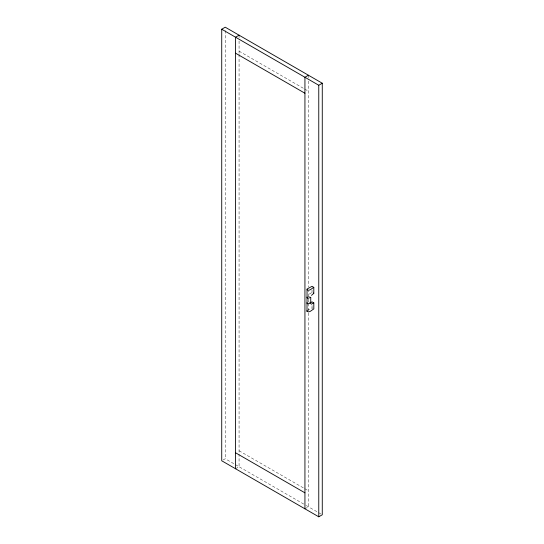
<?xml version="1.0" encoding="UTF-8"?>
<svg xmlns="http://www.w3.org/2000/svg" width="544" height="544" viewBox="0 0 544 544"><rect width="100%" height="100%" fill="white"/><g stroke="black" fill="none" stroke-linecap="round" stroke-linejoin="round"><path stroke-width="0.41" stroke-dasharray="2.72 2.04" d="M309.284 294.114L312.093 292.346M307.224 310.393L312.038 307.918L312.936 308.441M223.128 459.966L225.236 458.748L234.702 464.216M235.559 468.765L239.068 466.738L239.068 454.22M304.932 508.81L308.441 506.79L308.441 291.013M239.068 51.163L304.055 88.686M304.79 89.107L308.441 91.215M308.441 296.079L309.611 296.752M308.441 301.702L309.624 302.369M239.068 450.765L304.055 488.281M304.79 488.702L308.441 490.81M235.43 464.637L305.517 505.104M306.245 505.526L322.272 514.774M312.018 290.068L312.018 292.305M312.038 305.646L312.038 307.918M308.441 75.235L308.441 77.758M308.441 81.076L308.441 287.191M239.068 35.19L239.068 37.692M239.068 41.031L239.068 53.706M239.068 54.386L239.068 453.383M225.236 30.6L225.236 458.748"/><path stroke-width="0.82" d="M311.454 295.365L313.793 293.332L313.793 287.354L312.018 286.328L307.047 289.007L307 311.345C309.366 313.14 311.875 309.896 313.813 308.944L313.813 302.886L312.038 301.866L310.155 302.79M307.047 302.62L306.979 303.368L307.89 303.892L310.74 303.028L310.74 297.405L310.359 297.187M307 311.345L307.068 310.597M307.047 296.997L306.979 297.745L307.89 298.268L310.74 297.405M313.813 302.886L311.195 304.232M313.793 287.354C311.78 288.327 309.38 291.536 306.979 289.755M221.728 29.226L225.236 27.2L322.272 83.225L322.272 514.774L318.764 516.8L221.728 460.775L221.728 29.226L318.764 85.252L322.272 83.225M239.068 35.19L235.559 37.21L235.559 468.765M308.441 75.235L304.932 77.262L304.932 508.81M235.559 53.19L304.932 93.235M313.269 293.032L313.793 293.332M310.359 302.811L310.76 303.022M235.559 452.785L304.932 492.837M318.764 85.252L318.764 516.8"/></g></svg>
